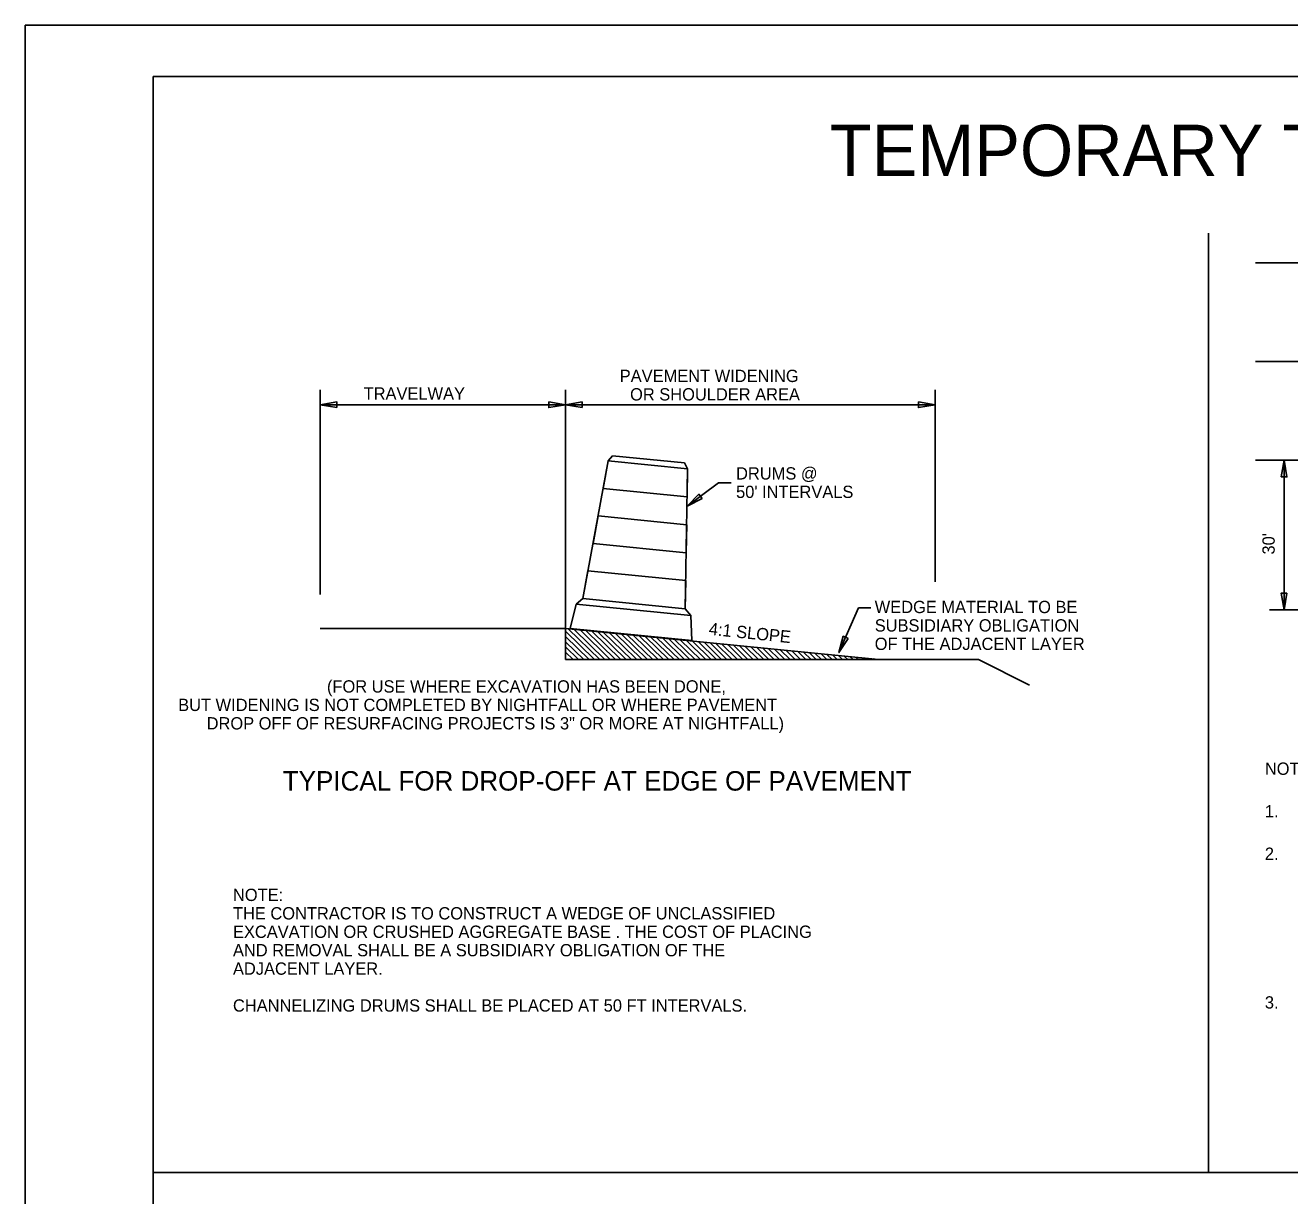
# Model space of a CAD drawing. Extents: x -1.3 to 32.8, y -2 to 20.5.
# Drawn here: x -1.25 to 11.1, y 9.07 to 20.5 of the extents above; entities that cross this region are included whole.
import ezdxf

# ---------------------------------------------------------------- set-up
doc = ezdxf.new("R2010")
doc.units = 0
for name, color, linetype in [('ANNO-SHT', 7, 'Continuous'), ('Level 1', 7, 'Continuous'), ('PlotBorder', 7, 'Continuous'), ('SHT-BNDRY', 7, 'Continuous')]:
    doc.layers.add(name, color=color, linetype=linetype)

msp = doc.modelspace()

# ---------------------------------------------------------------- linework, layer by layer
at = {"layer": 'Level 1'}
for p, q in [((10.303, 9.297), (10.303, 18.471)), ((10.764, 18.18), (30.095, 18.18)), ((10.764, 17.216), (11.388, 17.216)), ((1.629, 14.941), (1.629, 16.94)), ((4.025, 14.306), (4.025, 16.94)), ((7.635, 15.064), (7.635, 16.94)), ((1.629, 16.795), (1.793, 16.822)), ((1.629, 16.795), (4.025, 16.795)), ((1.793, 16.767), (1.629, 16.795)), ((1.793, 16.822), (1.793, 16.767)), ((3.862, 16.767), (3.862, 16.822)), ((3.862, 16.822), (4.025, 16.795)), ((4.025, 16.795), (3.862, 16.767)), ((4.025, 16.795), (4.188, 16.822)), ((4.025, 16.795), (7.635, 16.795)), ((4.188, 16.767), (4.025, 16.795)), ((4.188, 16.822), (4.188, 16.767)), ((7.471, 16.767), (7.471, 16.822)), ((7.471, 16.822), (7.635, 16.795)), ((7.635, 16.795), (7.471, 16.767)), ((4.195, 14.904), (4.442, 16.246)), ((4.442, 16.246), (4.392, 15.977)), ((4.483, 16.297), (4.442, 16.246)), ((4.442, 16.246), (5.218, 16.169)), ((5.218, 16.169), (4.442, 16.246)), ((4.483, 16.297), (5.188, 16.226)), ((5.188, 16.226), (5.218, 16.169)), ((10.764, 16.253), (30.095, 16.253)), ((11.015, 16.089), (11.043, 16.253)), ((11.043, 14.791), (11.043, 16.253)), ((11.043, 16.253), (11.07, 16.089)), ((5.195, 14.803), (5.218, 16.169)), ((5.214, 15.895), (5.218, 16.169)), ((11.07, 16.089), (11.015, 16.089)), ((4.392, 15.977), (5.214, 15.895)), ((4.392, 15.977), (5.214, 15.895)), ((5.521, 16.031), (5.212, 15.803)), ((5.642, 16.031), (5.521, 16.031)), ((5.212, 15.803), (5.328, 15.921)), ((5.36, 15.878), (5.212, 15.803)), ((5.328, 15.921), (5.36, 15.878)), ((4.343, 15.709), (4.294, 15.44)), ((4.343, 15.709), (5.209, 15.622)), ((5.209, 15.622), (4.343, 15.709)), ((5.205, 15.35), (5.209, 15.622)), ((4.294, 15.44), (5.205, 15.35)), ((4.294, 15.44), (5.205, 15.35)), ((4.244, 15.172), (4.195, 14.904)), ((4.244, 15.172), (5.2, 15.077)), ((5.2, 15.077), (4.244, 15.172)), ((5.195, 14.803), (5.2, 15.077)), ((11.043, 14.791), (11.015, 14.955)), ((11.015, 14.955), (11.07, 14.955)), ((11.07, 14.955), (11.043, 14.791)), ((4.13, 14.847), (4.07, 14.609)), ((4.195, 14.904), (4.13, 14.847)), ((4.13, 14.847), (5.248, 14.736)), ((4.195, 14.904), (5.195, 14.803)), ((4.195, 14.904), (5.195, 14.803)), ((5.195, 14.803), (5.248, 14.736)), ((5.248, 14.736), (5.26, 14.491)), ((6.886, 14.81), (6.696, 14.374)), ((7.007, 14.81), (6.886, 14.81)), ((11.269, 14.791), (10.901, 14.791)), ((4.025, 14.609), (1.629, 14.609)), ((7.082, 14.306), (4.025, 14.609)), ((4.307, 14.306), (4.025, 14.582)), ((4.359, 14.306), (4.052, 14.606)), ((4.07, 14.609), (5.26, 14.491)), ((4.411, 14.306), (4.11, 14.6)), ((4.463, 14.306), (4.167, 14.595)), ((4.515, 14.306), (4.225, 14.589)), ((4.567, 14.306), (4.283, 14.583)), ((4.618, 14.306), (4.341, 14.577)), ((4.67, 14.306), (4.398, 14.572)), ((4.255, 14.306), (4.025, 14.531)), ((4.203, 14.306), (4.025, 14.48)), ((4.722, 14.306), (4.456, 14.566)), ((4.774, 14.306), (4.514, 14.56)), ((4.826, 14.306), (4.572, 14.555)), ((4.878, 14.306), (4.629, 14.549)), ((4.93, 14.306), (4.687, 14.543)), ((4.982, 14.306), (4.745, 14.537)), ((5.034, 14.306), (4.803, 14.532)), ((5.085, 14.306), (4.86, 14.526)), ((5.137, 14.306), (4.918, 14.52)), ((5.189, 14.306), (4.976, 14.515)), ((5.241, 14.306), (5.033, 14.509)), ((5.293, 14.306), (5.091, 14.503)), ((5.345, 14.306), (5.149, 14.497)), ((5.397, 14.306), (5.207, 14.492)), ((5.449, 14.306), (5.264, 14.486)), ((5.499, 14.306), (5.324, 14.48)), ((5.55, 14.306), (5.382, 14.474)), ((5.602, 14.306), (5.439, 14.469)), ((5.653, 14.306), (5.495, 14.463)), ((5.704, 14.306), (5.553, 14.457)), ((5.756, 14.306), (5.61, 14.452)), ((6.696, 14.374), (6.737, 14.534)), ((6.786, 14.513), (6.696, 14.374)), ((6.737, 14.534), (6.786, 14.513)), ((4.151, 14.306), (4.025, 14.43)), ((4.099, 14.306), (4.025, 14.379)), ((5.807, 14.306), (5.667, 14.446)), ((5.859, 14.306), (5.724, 14.44)), ((5.909, 14.306), (5.78, 14.435)), ((5.961, 14.306), (5.838, 14.429)), ((6.012, 14.306), (5.894, 14.424)), ((6.064, 14.306), (5.951, 14.418)), ((6.114, 14.306), (6.008, 14.412)), ((6.166, 14.306), (6.065, 14.407)), ((6.218, 14.306), (6.123, 14.401)), ((6.268, 14.306), (6.179, 14.395)), ((6.32, 14.306), (6.236, 14.39)), ((6.371, 14.306), (6.293, 14.384)), ((6.423, 14.306), (6.35, 14.378)), ((6.473, 14.306), (6.407, 14.373)), ((6.525, 14.306), (6.464, 14.367)), ((6.577, 14.306), (6.521, 14.361)), ((6.628, 14.306), (6.578, 14.356)), ((6.679, 14.306), (6.635, 14.35)), ((6.73, 14.306), (6.691, 14.345)), ((6.782, 14.306), (6.748, 14.339)), ((6.833, 14.306), (6.805, 14.333)), ((6.884, 14.306), (6.863, 14.328)), ((4.025, 14.306), (8.059, 14.306)), ((6.936, 14.306), (6.919, 14.322)), ((6.987, 14.306), (6.976, 14.316)), ((7.039, 14.306), (7.029, 14.315)), ((8.059, 14.306), (8.558, 14.056)), ((0, 9.297), (32.25, 9.297))]:
    msp.add_line(p, q, dxfattribs=at)
for points in [[(1.793, 16.767), (1.793, 16.822), (1.629, 16.795)], [(3.862, 16.822), (3.862, 16.767), (4.025, 16.795)], [(4.188, 16.767), (4.188, 16.822), (4.025, 16.795)], [(7.471, 16.822), (7.471, 16.767), (7.635, 16.795)], [(11.015, 16.089), (11.07, 16.089), (11.043, 16.253)], [(5.36, 15.878), (5.328, 15.921), (5.212, 15.803)], [(11.07, 14.955), (11.015, 14.955), (11.043, 14.791)], [(6.786, 14.513), (6.737, 14.534), (6.696, 14.374)]]:
    msp.add_lwpolyline(points, close=True, dxfattribs=at)
at = {"layer": 'PlotBorder'}
msp.add_lwpolyline([(-1.25, -1.501), (32.75, -1.501), (32.75, 20.499), (-1.25, 20.499)], close=True, dxfattribs=at)
at = {"layer": 'SHT-BNDRY'}
msp.add_lwpolyline([(0, -1.001), (32.25, -1.001), (32.25, 19.999), (0, 19.999)], close=True, dxfattribs=at)

# ---------------------------------------------------------------- texts
at = {"layer": 'ANNO-SHT'}
msp.add_text('     TEMPORARY TRAFFIC CONTROL PLAN SHEET       ', height=0.49995, dxfattribs=at).set_placement((5.677, 19.028))
at = {"layer": 'Level 1'}
for s, height, p in [('PAVEMENT WIDENING', 0.12, (4.555, 17.016)), ('TRAVELWAY', 0.12, (2.054, 16.844)), ('OR SHOULDER AREA', 0.12, (4.656, 16.836)), ('DRUMS @', 0.12, (5.691, 16.064)), ("50' INTERVALS", 0.12, (5.691, 15.884)), ('WEDGE MATERIAL TO BE', 0.12, (7.045, 14.76)), ('SUBSIDIARY OBLIGATION', 0.12, (7.045, 14.58)), ('OF THE ADJACENT LAYER', 0.12, (7.045, 14.4)), ('(FOR USE WHERE EXCAVATION HAS BEEN DONE, ', 0.12, (1.696, 13.984)), ('BUT WIDENING IS NOT COMPLETED BY NIGHTFALL OR WHERE PAVEMENT ', 0.12, (0.243, 13.804)), ('DROP OFF OF RESURFACING PROJECTS IS 3" OR MORE AT NIGHTFALL) ', 0.12, (0.521, 13.624)), ('TYPICAL FOR DROP-OFF AT EDGE OF PAVEMENT', 0.19, (1.264, 13.027)), ('NOTES:', 0.12, (10.855, 13.181)), ('1.', 0.12, (10.855, 12.766)), ('2.', 0.12, (10.855, 12.351)), ('NOTE: ', 0.12, (0.778, 11.949)), ('THE CONTRACTOR IS TO CONSTRUCT A WEDGE OF UNCLASSIFIED ', 0.12, (0.778, 11.769)), ('EXCAVATION OR CRUSHED AGGREGATE BASE . THE COST OF PLACING ', 0.12, (0.778, 11.589)), ('AND REMOVAL SHALL BE A SUBSIDIARY OBLIGATION OF THE ', 0.12, (0.778, 11.409)), ('ADJACENT LAYER.', 0.12, (0.778, 11.229)), ('CHANNELIZING DRUMS SHALL BE PLACED AT 50 FT INTERVALS.', 0.12, (0.778, 10.869)), ('3.', 0.12, (10.855, 10.899))]:
    msp.add_text(s, height=height, dxfattribs=at).set_placement(p)
for s, rotation, p in [("30'", 90, (10.951, 15.332)), ('4:1 SLOPE', 354.1027, (5.421, 14.549))]:
    msp.add_text(s, height=0.12, rotation=rotation, dxfattribs=at).set_placement(p)

doc.saveas('drawing.dxf')
